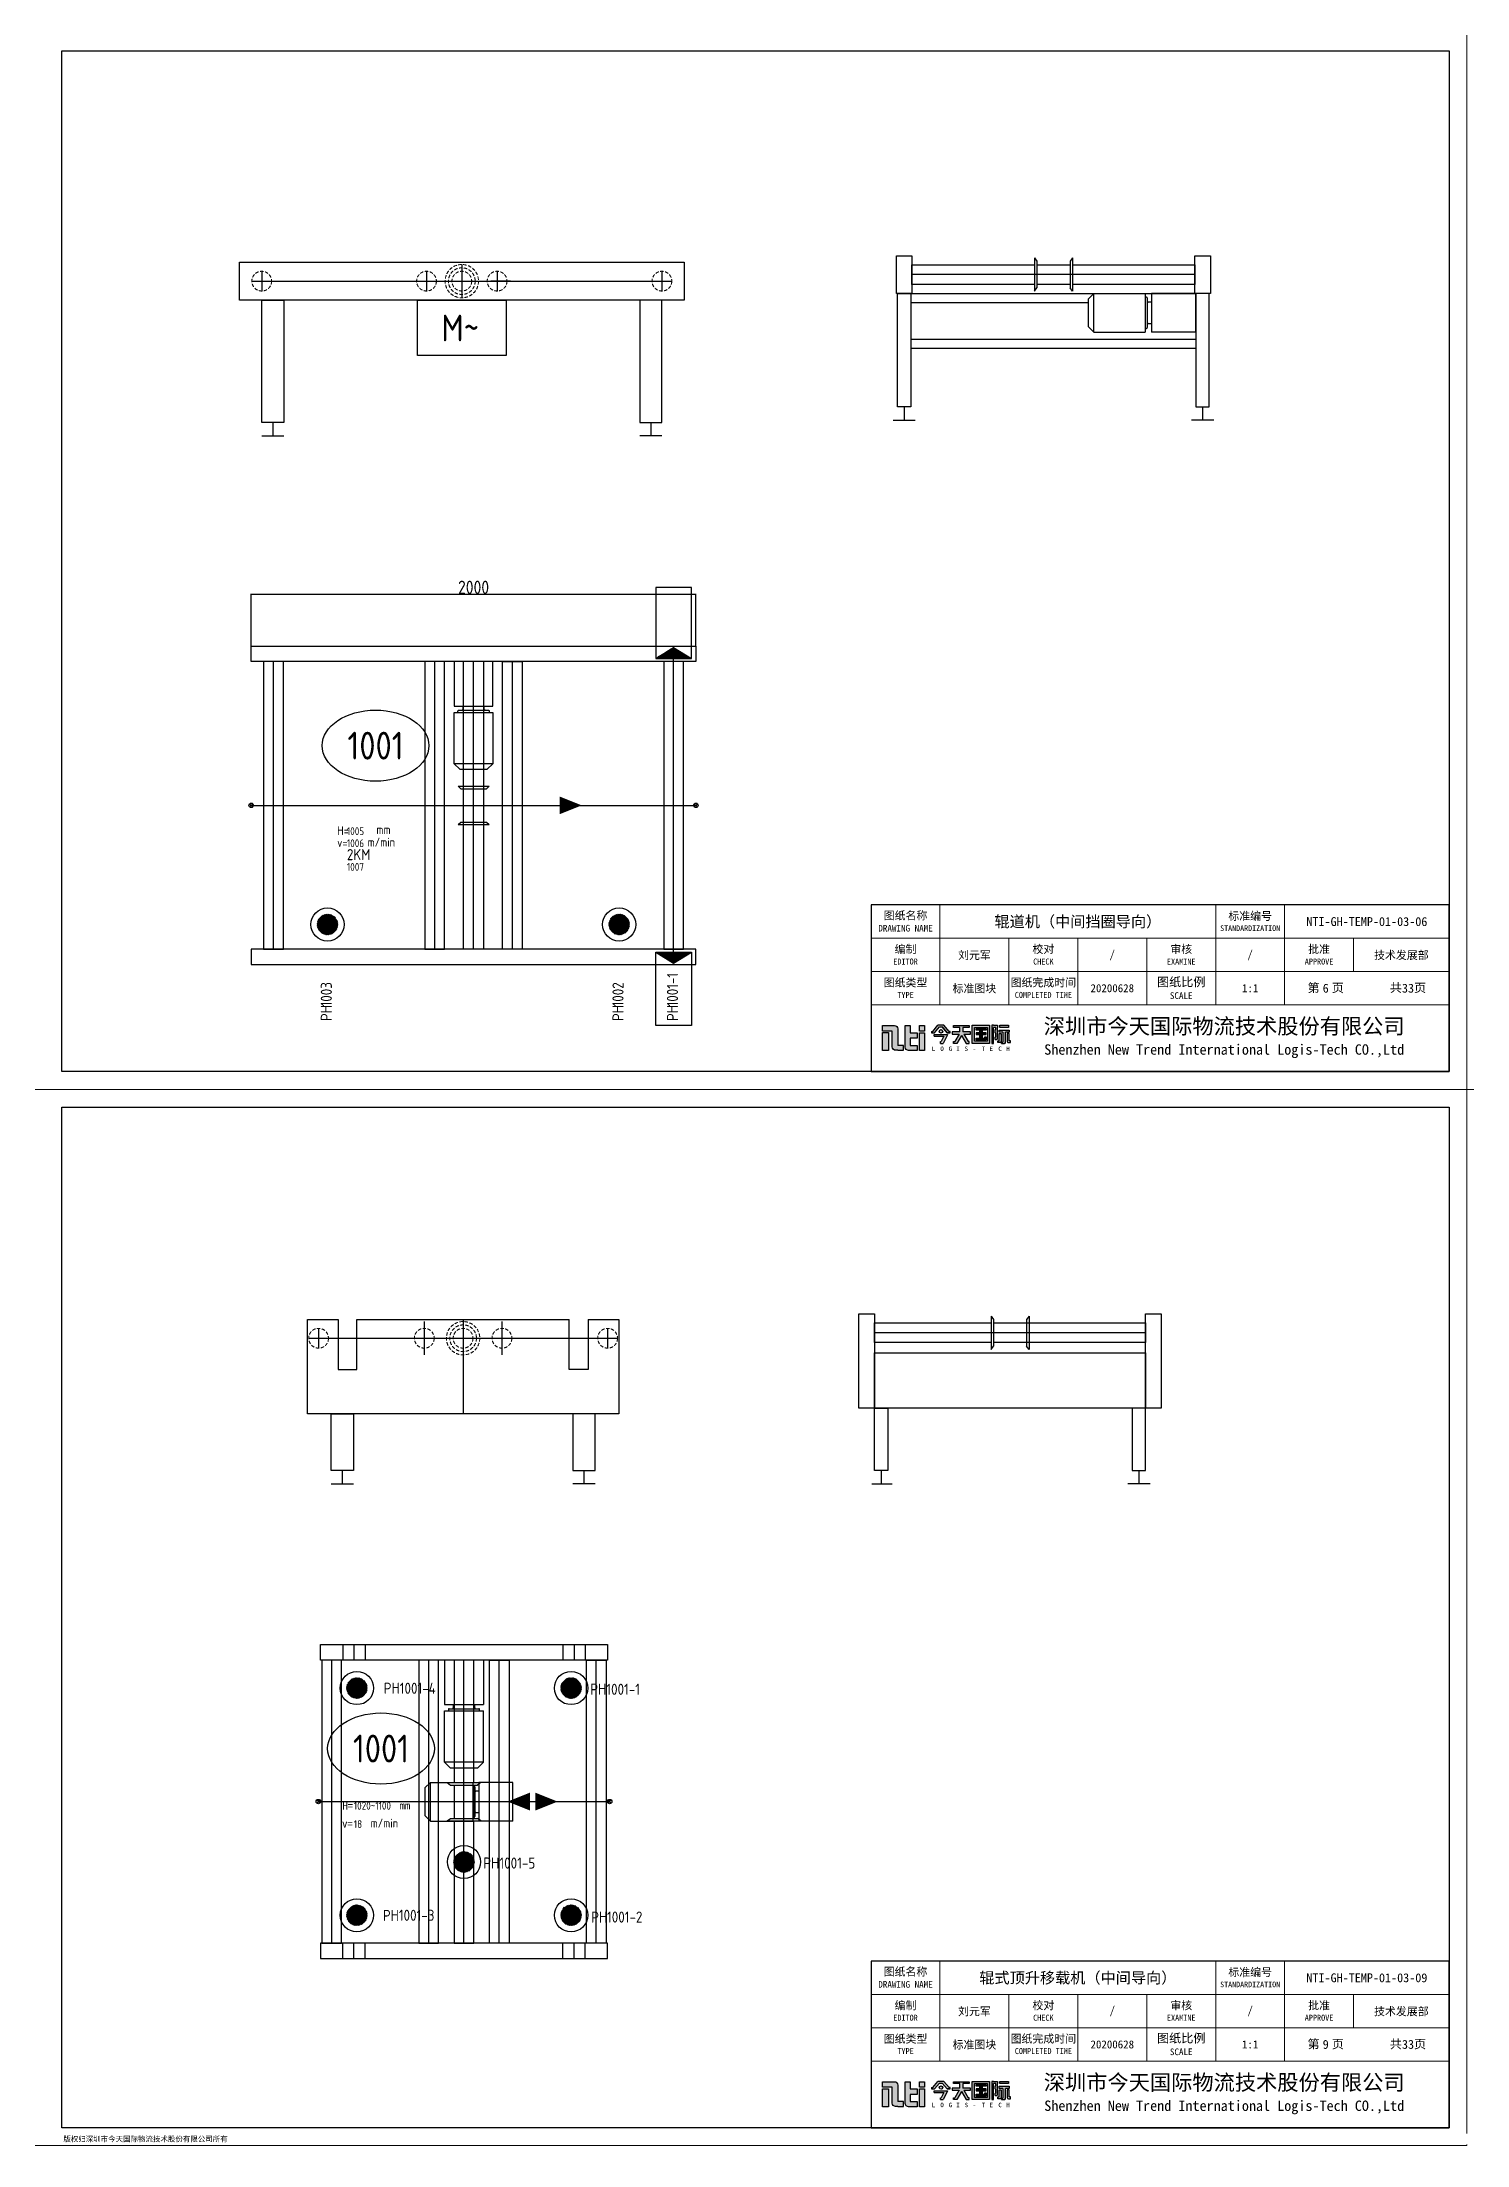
# Model space of a CAD drawing. Header units: millimetres. Extents: x 13310 to 204601, y -25828 to 2684.
# Drawn here: x 26833 to 33241, y -11569 to -2108 of the extents above; entities that cross this region are included whole.
import ezdxf
from ezdxf.enums import TextEntityAlignment as Align

# ---------------------------------------------------------------- set-up
doc = ezdxf.new("R2010")
doc.units = ezdxf.units.MM
doc.linetypes.add('DASHED', pattern=[0.75, 0.5, -0.25])
for name, color, linetype in [('NTI-功率', 6, 'Continuous'), ('NTI-电气控制', 1, 'Continuous'), ('NTI-粗实线', 7, 'Continuous'), ('NTI-编号层', 6, 'Continuous')]:
    doc.layers.add(name, color=color, linetype=linetype)
doc.layers.add('NTI-标注层', color=3, linetype='Continuous', lineweight=9)
doc.layers.add('NTI-细实线', color=7, linetype='Continuous', lineweight=9)
doc.layers.add('NTI-输送设备', color=7, linetype='Continuous', plot=False)
doc.styles.add('NTI标准图块应用文字样式', font='gbenor.shx', dxfattribs={"height": 3.5})
doc.styles.get("Standard").update_dxf_attribs({"font": 'gbenor.shx'})
doc.styles.add('标题栏', font='')
doc.styles.get('标题栏').set_extended_font_data('SimSun')
doc.dimstyles.new('ISO-25', dxfattribs={"dimtxt": 2.5, "dimasz": 2.5, "dimexe": 1.25, "dimexo": 0.625, "dimtad": 1, "dimtxsty": 'Standard', "dimcen": 2.5, "dimadec": 0, "dimazin": 0, "dimtfac": 1, "dimtmove": 0, "dimatfit": 3, "dimfxl": 1, "dimarcsym": 0})

# ---------------------------------------------------------------- blocks, each defined once
blk = doc.blocks.new('*U22')
at = {"layer": 'NTI-输送设备', "color": 1, "ltscale": 20}
for p, q in [((900, 771), (900, 621)), ((-44.5, 696), (1844.5, 696)), ((0, 740.5), (0, 651.5)), ((696.7, 696), (785.7, 696)), ((741.2, 740.5), (741.2, 651.5)), ((825, 696), (975, 696)), ((1119.2, 696), (1030.2, 696)), ((1058.8, 740.5), (1058.8, 651.5)), ((1800, 740.5), (1800, 651.5))]:
    blk.add_line(p, q, dxfattribs=at)
at = {"layer": 'NTI-输送设备', "linetype": 'DASHED', "lineweight": 9, "ltscale": 30}
for p, q in [((-44.5, 696), (-44.5, 697.2)), ((1119.2, 696), (1119.2, 697.1))]:
    blk.add_line(p, q, dxfattribs=at)
at = {"layer": 'NTI-输送设备'}
for p, q in [((0, 0), (100, 0)), ((50, 60), (50, 0)), ((1800, 0), (1700, 0)), ((1750, 60), (1750, 0))]:
    blk.add_line(p, q, dxfattribs=at)
for points in [[(-100, 781), (1900, 781), (1900, 611), (-100, 611)], [(0, 611), (100, 611), (100, 60), (0, 60)], [(700, 611), (1100, 611), (1100, 361), (700, 361)], [(1800, 611), (1700, 611), (1700, 60), (1800, 60)]]:
    blk.add_lwpolyline(points, close=True, dxfattribs=at)
at = {"layer": 'NTI-输送设备', "linetype": 'DASHED', "lineweight": 9, "ltscale": 30}
for centre, radius in [((900, 696), 75), ((0, 696), 44.5), ((741.2, 696), 44.5), ((900, 696), 60), ((900, 696), 44.5), ((1058.8, 696), 44.5), ((1800, 696), 44.5)]:
    blk.add_circle(centre, radius, dxfattribs=at)
at = {"layer": 'NTI-输送设备', "color": 7, "ltscale": 4, "insert": (893.1, 485.1), "char_height": 120, "width": 1664.999, "attachment_point": 5}
blk.add_mtext('M~', dxfattribs=at)
blk = doc.blocks.new('*U25')
at = {"layer": 'NTI-输送设备'}
for p, q in [((635.5, 730.5), (635.5, 580.5)), ((635.5, 730.5), (646.5, 715.5)), ((646.5, 715.5), (646.5, 595.5)), ((807.5, 730.5), (796.5, 715.5)), ((796.5, 715.5), (796.5, 595.5)), ((807.5, 730.5), (807.5, 580.5)), ((80, 570.5), (1362, 570.5)), ((635.5, 580.5), (646.5, 595.5)), ((807.5, 580.5), (796.5, 595.5)), ((80, 530.5), (877.7, 530.5)), ((80, 365), (1362, 365)), ((80, 325), (1362, 325)), ((0, 0), (100, 0)), ((50, 60), (50, 0)), ((1442, 0), (1342, 0)), ((1392, 60), (1392, 0))]:
    blk.add_line(p, q, dxfattribs=at)
at = {"layer": 'NTI-输送设备', "color": 1}
blk.add_line((1358, 655.5), (85, 655.5), dxfattribs=at)
at = {"layer": 'NTI-输送设备', "color": 2}
for p, q in [((902.9, 570.5), (877.7, 545.3)), ((902.9, 396.5), (902.9, 570.5)), ((902.9, 570.5), (1133.7, 570.5)), ((1133.7, 570.5), (1133.7, 396.5)), ((1161.5, 570.5), (1161.5, 396.5)), ((1362, 570.5), (1161.5, 570.5)), ((1362, 396.5), (1362, 570.5)), ((877.7, 545.3), (877.7, 421.7)), ((1139.7, 553.7), (1133.7, 553.7)), ((1143.3, 550.1), (1143.3, 416.9)), ((1161.3, 531.5), (1146.9, 531.5)), ((877.7, 421.7), (902.9, 396.5)), ((902.9, 396.5), (1133.7, 396.5)), ((1133.7, 413.3), (1139.7, 413.3)), ((1146.9, 435.5), (1161.3, 435.5)), ((1362, 396.5), (1161.5, 396.5))]:
    blk.add_line(p, q, dxfattribs=at)
at = {"layer": 'NTI-输送设备'}
for points in [[(85, 740.5), (85, 570.5), (15, 570.5), (15, 740.5)], [(1427, 740.5), (1427, 570.5), (1357, 570.5), (1357, 740.5)], [(20, 570.5), (80, 570.5), (80, 60), (20, 60)], [(1422, 570.5), (1362, 570.5), (1362, 60), (1422, 60)]]:
    blk.add_lwpolyline(points, close=True, dxfattribs=at)
for points in [[(635.5, 611), (85, 611), (85, 700), (635.5, 700)], [(646.5, 700), (796.5, 700)], [(807.5, 700), (1357, 700), (1357, 611), (807.5, 611)], [(796.5, 611), (646.5, 611)]]:
    blk.add_lwpolyline(points, dxfattribs=at)
at = {"layer": 'NTI-输送设备', "color": 2}
for centre, start, end in [((1139.7, 550.1), 0, 90), ((1146.9, 535.1), 180, 270), ((1139.7, 416.9), 270, 0), ((1146.9, 431.9), 90, 180)]:
    blk.add_arc(centre, 3.6, start, end, dxfattribs=at)
blk = doc.blocks.new('图块标准图框标题栏')
h = blk.add_hatch(color=1)
h.dxf.hatch_style = 1
h.paths.add_polyline_path([(-126.08, 8.76), (-127.42, 8.76), (-127.42, 4.73), (-126.08, 4.73)])
h.paths.add_polyline_path([(-124, 9.62, 0.414214), (-124.75, 10.37), (-125.22, 10.37), (-127.41, 10.37), (-127.41, 9.11), (-125.22, 9.11), (-125.22, 5.54, 0.414214), (-124.47, 4.79), (-124, 4.79), (-122.69, 4.79), (-122.69, 5.9), (-124, 5.9)])
h.paths.add_polyline_path([(-121.17, 8.75), (-121.17, 10.37), (-122.3, 10.37), (-122.3, 5.5, 0.414214), (-121.55, 4.75), (-121.17, 4.75), (-119.6, 4.75), (-119.6, 5.89), (-121.17, 5.89), (-121.17, 7.51), (-119.6, 7.51), (-119.6, 8.75)])
h.paths.add_polyline_path([(-117.97, 8.75), (-119.09, 8.75), (-119.09, 4.75), (-117.97, 4.75)])
h.paths.add_polyline_path([(-117.97, 10.37), (-119.09, 10.37), (-119.09, 9.13), (-117.97, 9.13)])
h = blk.add_hatch(color=256)
h.dxf.hatch_style = 1
h.paths.add_polyline_path([(-113.64, 10.45), (-114.96, 10.45), (-116.14, 9.05), (-116.4, 9.05), (-116.4, 8.75), (-115.7, 8.75), (-114.6, 10.05), (-114, 10.05), (-112.9, 8.75), (-112.2, 8.75), (-112.2, 9.05), (-112.45, 9.05)])
h.paths.add_polyline_path([(-113.88, 9.05, 1), (-114.66, 9.05, 1)])
h.paths.add_polyline_path([(-112.8, 8.25), (-112.8, 8.35), (-115.8, 8.35), (-115.8, 7.95), (-113.6, 7.95), (-114.2, 6.75), (-114.4, 6.75), (-114.4, 6.35), (-113.75, 6.35)])
h.paths.add_polyline_path([(-107.63, 8.95), (-109.33, 8.95), (-109.33, 9.95), (-107.93, 9.95), (-107.93, 10.35), (-111.43, 10.35), (-111.43, 9.95), (-110.03, 9.95), (-110.03, 8.95), (-111.73, 8.95), (-111.73, 8.45), (-110.19, 8.45), (-111.19, 6.75), (-111.43, 6.75), (-111.43, 6.35), (-110.73, 6.35), (-109.68, 8.14), (-108.63, 6.35), (-107.93, 6.35), (-107.93, 6.75), (-108.16, 6.75), (-109.16, 8.45), (-107.63, 8.45)])
h.paths.add_polyline_path([(-103.33, 10.45), (-107.23, 10.45), (-107.23, 6.35), (-103.33, 6.35)])
h.paths.add_polyline_path([(-106.73, 9.95), (-103.83, 9.95), (-103.83, 6.85), (-106.73, 6.85)], flags=16)
h.paths.add_polyline_path([(-106.33, 8.75), (-105.53, 8.75), (-105.53, 9.35), (-106.33, 9.35), (-106.33, 9.65), (-104.13, 9.65), (-104.13, 9.35), (-105.03, 9.35), (-105.03, 8.75), (-104.13, 8.75), (-104.13, 8.35), (-105.03, 8.35), (-105.03, 7.55), (-104.43, 7.55), (-104.43, 7.85), (-104.13, 7.85), (-104.13, 7.55), (-104.13, 7.15), (-106.33, 7.15), (-106.33, 7.55), (-105.53, 7.55), (-105.53, 8.35), (-106.33, 8.35)], flags=0)
h.paths.add_polyline_path([(-101.57, 8.95), (-101.67, 9.05), (-101.67, 9.15), (-101.57, 9.25), (-101.57, 9.95), (-101.57, 10.45), (-102.47, 10.45), (-102.87, 10.45), (-102.87, 6.35), (-102.47, 6.35), (-102.47, 9.95), (-101.97, 9.95), (-101.97, 9.45), (-102.07, 9.45), (-102.07, 8.75), (-101.97, 8.65), (-101.97, 7.85), (-102.07, 7.75), (-102.07, 7.25), (-101.97, 7.25), (-101.82, 7.25, 0.414214), (-101.57, 7.5)])
h.paths.add_polyline_path([(-98.97, 9.35), (-101.17, 9.35), (-101.17, 8.85), (-100.37, 8.85), (-100.37, 6.65), (-100.67, 6.65), (-100.67, 6.35), (-100.37, 6.35), (-100.07, 6.35), (-100.02, 6.35, 0.414214), (-99.77, 6.6), (-99.77, 8.85), (-98.97, 8.85)])
h.paths.add_polyline_path([(-99.07, 10.45), (-101.07, 10.45), (-101.07, 9.95), (-99.07, 9.95)])
h.paths.add_polyline_path([(-100.77, 8.55), (-101.17, 8.55), (-101.17, 6.95), (-101.47, 6.95), (-101.47, 6.55), (-101.17, 6.55), (-101.02, 6.55, 0.414214), (-100.77, 6.8)])
h.paths.add_polyline_path([(-98.97, 8.55), (-99.37, 8.55), (-99.37, 6.8, 0.414214), (-99.12, 6.55), (-98.97, 6.55), (-98.67, 6.55), (-98.67, 6.95), (-98.97, 6.95)])
h = blk.add_hatch(color=256)
h.dxf.hatch_style = 1
h.paths.add_polyline_path([(-105.03, 8.75), (-105.03, 9.35), (-104.13, 9.35), (-104.13, 9.65), (-106.33, 9.65), (-106.33, 9.35), (-105.53, 9.35), (-105.53, 8.75), (-106.33, 8.75), (-106.33, 8.35), (-105.53, 8.35), (-105.53, 7.55), (-106.33, 7.55), (-106.33, 7.15), (-104.13, 7.15), (-104.13, 7.55), (-104.13, 7.85), (-104.43, 7.85), (-104.43, 7.55), (-105.03, 7.55), (-105.03, 8.35), (-104.13, 8.35), (-104.13, 8.75)])
for p, q in [((-116.14, 9.05), (-114.96, 10.45)), ((-115.7, 8.75), (-114.6, 10.05)), ((-113.64, 10.45), (-114.96, 10.45)), ((-114.6, 10.05), (-114, 10.05)), ((-114.6, 10.05), (-114, 10.05)), ((-114, 10.05), (-112.9, 8.75)), ((-112.9, 8.75), (-114, 10.05)), ((-112.45, 9.05), (-113.64, 10.45)), ((-116.4, 9.05), (-116.4, 8.75)), ((-116.4, 9.05), (-116.14, 9.05)), ((-116.4, 8.75), (-115.7, 8.75)), ((-115.8, 7.95), (-113.6, 7.95)), ((-114.4, 6.35), (-114.4, 6.75)), ((-114.4, 6.75), (-114.2, 6.75)), ((-113.6, 7.95), (-114.2, 6.75)), ((-112.8, 8.25), (-113.75, 6.35)), ((-112.9, 8.75), (-112.2, 8.75)), ((-112.2, 8.75), (-112.9, 8.75)), ((-112.2, 9.05), (-112.45, 9.05)), ((-112.2, 8.75), (-112.2, 9.05)), ((-111.43, 6.75), (-111.19, 6.75)), ((-111.43, 6.35), (-111.43, 6.75)), ((-110.73, 6.35), (-111.43, 6.35)), ((-110.19, 8.45), (-111.19, 6.75)), ((-109.68, 8.14), (-110.73, 6.35)), ((-109.68, 8.14), (-108.63, 6.35)), ((-109.16, 8.45), (-108.16, 6.75)), ((-108.63, 6.35), (-107.93, 6.35)), ((-107.93, 6.75), (-108.16, 6.75)), ((-107.93, 6.35), (-107.93, 6.75)), ((-102.07, 7.25), (-101.97, 7.25)), ((-101.57, 9.25), (-101.67, 9.15)), ((-101.67, 9.15), (-101.67, 9.05)), ((-101.57, 8.95), (-101.67, 9.05))]:
    blk.add_line(p, q)
at = {"color": 7, "linetype": 'Continuous'}
for p, q in [((-115.8, 7.95), (-115.8, 8.35)), ((-115.8, 8.35), (-112.8, 8.35)), ((-112.8, 8.35), (-112.8, 8.25)), ((-99.77, 6.6), (-99.77, 8.65))]:
    blk.add_line(p, q, dxfattribs=at)
at = {"color": 1}
for points in [[(-125.22, 9.11), (-127.41, 9.11), (-127.41, 10.37), (-125.22, 10.37)], [(-124, 4.79), (-122.69, 4.79), (-122.69, 5.9), (-124, 5.9)], [(-121.17, 8.75), (-119.6, 8.75), (-119.6, 7.51), (-121.17, 7.51)], [(-121.17, 7.51), (-121.17, 5.89)], [(-121.17, 5.89), (-119.6, 5.89), (-119.6, 4.75), (-121.17, 4.75)]]:
    blk.add_lwpolyline(points, dxfattribs=at)
for points in [[(-125.22, 10.37), (-124.75, 10.37, -0.414214), (-124, 9.62), (-124, 5.9)], [(-121.17, 4.75), (-121.55, 4.75, -0.414214), (-122.3, 5.5), (-122.3, 10.37), (-121.17, 10.37), (-121.17, 8.75)], [(-124, 4.79), (-124.47, 4.79, -0.414214), (-125.22, 5.54), (-125.22, 9.11)]]:
    blk.add_lwpolyline(points, format="xyb", dxfattribs=at)
for points in [[(-119.09, 10.37), (-117.97, 10.37), (-117.97, 9.13), (-119.09, 9.13)], [(-127.42, 8.76), (-126.08, 8.76), (-126.08, 4.73), (-127.42, 4.73)], [(-119.09, 8.75), (-117.97, 8.75), (-117.97, 4.75), (-119.09, 4.75)]]:
    blk.add_lwpolyline(points, close=True, dxfattribs=at)
for points in [[(-110.03, 9.95), (-111.43, 9.95), (-111.43, 10.35), (-107.93, 10.35), (-107.93, 9.95), (-109.33, 9.95)], [(-110.03, 8.95), (-110.03, 9.95)], [(-109.33, 9.95), (-109.33, 8.95)], [(-105.53, 9.35), (-106.33, 9.35), (-106.33, 9.65), (-104.13, 9.65), (-104.13, 9.35), (-105.03, 9.35)], [(-102.47, 10.45), (-102.87, 10.45), (-102.87, 6.35), (-102.47, 6.35), (-102.47, 9.95)], [(-102.47, 10.45), (-101.57, 10.45), (-101.57, 9.95)], [(-101.97, 9.95), (-102.47, 9.95)], [(-101.57, 9.25), (-101.57, 9.95)], [(-110.03, 8.95), (-111.73, 8.95), (-111.73, 8.45), (-110.19, 8.45)], [(-109.16, 8.45), (-107.63, 8.45), (-107.63, 8.95), (-109.33, 8.95)], [(-105.53, 8.75), (-106.33, 8.75), (-106.33, 8.35), (-105.53, 8.35)], [(-104.13, 7.55), (-104.13, 7.15), (-106.33, 7.15), (-106.33, 7.55), (-105.53, 7.55)], [(-105.53, 8.75), (-105.53, 9.35)], [(-105.53, 7.55), (-105.53, 8.35)], [(-105.03, 9.35), (-105.03, 8.75)], [(-105.03, 8.35), (-104.13, 8.35), (-104.13, 8.75), (-105.03, 8.75)], [(-105.03, 8.35), (-105.03, 7.55)], [(-105.03, 7.55), (-104.43, 7.55)], [(-104.43, 7.55), (-104.43, 7.85), (-104.13, 7.85), (-104.13, 7.55)], [(-101.17, 6.55), (-101.47, 6.55), (-101.47, 6.95), (-101.17, 6.95)], [(-100.37, 8.85), (-101.17, 8.85), (-101.17, 9.35), (-98.97, 9.35), (-98.97, 8.85), (-99.77, 8.85)], [(-100.37, 6.35), (-100.67, 6.35), (-100.67, 6.65), (-100.37, 6.65)], [(-100.37, 8.85), (-100.37, 6.65)], [(-98.97, 6.55), (-98.67, 6.55), (-98.67, 6.95), (-98.97, 6.95)]]:
    blk.add_lwpolyline(points)
for points in [[(-107.23, 10.45), (-103.33, 10.45), (-103.33, 6.35), (-107.23, 6.35)], [(-106.73, 9.95), (-103.83, 9.95), (-103.83, 6.85), (-106.73, 6.85)], [(-101.07, 10.45), (-99.07, 10.45), (-99.07, 9.95), (-101.07, 9.95)]]:
    blk.add_lwpolyline(points, close=True)
at = {"color": 7, "linetype": 'Continuous'}
for points in [[(-104.13, 9.55), (-104.13, 9.65), (-106.33, 9.65)], [(-102.07, 7.25), (-102.07, 7.75), (-101.97, 7.85), (-101.97, 8.65), (-102.07, 8.75), (-102.07, 9.45), (-101.97, 9.45), (-101.97, 9.95)], [(-114.4, 6.35), (-113.75, 6.35)], [(-100.67, 6.35), (-100.67, 6.55)], [(-100.67, 6.35), (-100.07, 6.35)], [(-100.02, 6.35), (-100.07, 6.35)]]:
    blk.add_lwpolyline(points, dxfattribs=at)
for points in [[(-101.97, 7.25), (-101.82, 7.25, 0.414214), (-101.57, 7.5), (-101.57, 8.95)], [(-101.17, 6.95), (-101.17, 8.55), (-100.77, 8.55), (-100.77, 6.8, -0.414214), (-101.02, 6.55), (-101.17, 6.55)], [(-100.37, 6.35), (-100.02, 6.35, 0.414214), (-99.77, 6.6), (-99.77, 8.85)], [(-98.97, 6.95), (-98.97, 8.55), (-99.37, 8.55), (-99.37, 6.8, 0.414214), (-99.12, 6.55), (-98.97, 6.55)]]:
    blk.add_lwpolyline(points, format="xyb")
blk.add_circle((-114.27, 9.05), 0.388, dxfattribs=at)
at = {"layer": 'NTI-粗实线'}
blk.add_lwpolyline([(-130, 0), (0, 0), (0, 37.5), (-130, 37.5)], close=True, dxfattribs=at)
at = {"layer": 'NTI-细实线'}
for p, q in [((-114.5, 37.5), (-114.5, 15)), ((-52.5, 22.5), (-52.5, 37.5)), ((-37, 22.5), (-37, 37.5)), ((0, 30), (-130, 30)), ((-99, 30), (-99, 15)), ((-83.5, 30), (-83.5, 15)), ((-68, 30), (-68, 15)), ((-21.5, 30), (-21.5, 22.5)), ((0, 22.5), (-130, 22.5)), ((-52.5, 22.5), (-52.5, 15)), ((-37, 22.5), (-37, 15)), ((0, 15), (-130, 15))]:
    blk.add_line(p, q, dxfattribs=at)
at = {"style": '标题栏'}
blk.add_attdef('图纸名称', text='', height=2.5, dxfattribs=at).set_placement((-83.5, 33.75), align=Align.MIDDLE_CENTER)
for tag, height, p in [('标准编号', 2, (-18.5, 33.75)), ('编制人员', 1.8, (-106.75, 26.25)), ('校对人员', 1.8, (-75.75, 26.25)), ('审核人员', 1.8, (-44.75, 26.25)), ('批准', 1.8, (-10.75, 26.25)), ('图纸类型', 1.8, (-106.75, 18.75)), ('图纸完成时间', 1.8, (-75.75, 18.75)), ('图纸比例', 1.8, (-44.75, 18.75)), ('N', 2, (-27.75, 18.75)), ('N', 2, (-9.25, 18.75))]:
    blk.add_attdef(tag, text='', height=height, dxfattribs=at).set_placement(p, align=Align.MIDDLE)
at = {"layer": 'NTI-细实线', "color": 7, "style": '标题栏'}
for s, p in [('L', (-116.36, 4.64)), ('O', (-114.42, 4.64)), ('G', (-112.54, 4.64)), ('I', (-110.82, 4.64)), ('S', (-108.97, 4.64)), ('-', (-107.13, 4.64)), ('T', (-105.13, 4.64)), ('E', (-103.36, 4.64)), ('C', (-101.38, 4.64)), ('H', (-99.62, 4.64))]:
    blk.add_text(s, height=1, dxfattribs=at).set_placement(p)
at = {"layer": 'NTI-细实线', "attachment_point": 5, "style": '标题栏'}
for s, insert, char_height, width in [('图纸名称\\P{\\H0.83333x;DRAWING NAME}', (-122.25, 33.75), 1.8, 15.1979), ('标准编号\\P{\\H0.7x;STANDARDIZATION}', (-44.75, 33.75), 1.8, 15.1979), ('编制\\P{\\H0.75x;EDITOR}', (-122.25, 26.25), 1.8, 14.4665), ('校对\\P{\\H0.75x;CHECK}', (-91.25, 26.25), 1.8, 14.4665), ('审核\\P{\\H0.75x;EXAMINE}', (-60.25, 26.25), 1.8, 14.4665), ('批准\\P{\\H0.75x;APPROVE}', (-29.25, 26.25), 1.8, 14.4665), ('图纸类型\\P{\\H0.75x;TYPE}', (-122.25, 18.75), 1.8, 14.4665), ('图纸完成时间\\P{\\H0.75x;COMPLETED TIME}', (-91.25, 18.75), 1.8, 17.2878), ('图纸比例\\P{\\H0.75x;SCALE}', (-60.25, 18.75), 2, 14.4665), ('第  页', (-27.75, 18.75), 2, 24.25), ('共  页', (-9.25, 18.75), 2, 24.25), ('深圳市今天国际物流技术股份有限公司\\P{\\H0.66667x;Shenzhen New Trend International Logis-Tech CO.,Ltd}', (-50.58, 7.5), 3.5, 116.0664)]:
    blk.add_mtext(s, dxfattribs=dict(at, insert=insert, char_height=char_height, width=width))
blk = doc.blocks.new('*U31')
at = {"layer": 'NTI-输送设备', "color": 1}
blk.add_line((1258.5, 680.5), (37.5, 680.5), dxfattribs=at)
at = {"layer": 'NTI-输送设备'}
for p, q in [((562, 755.5), (562, 605.5)), ((562, 755.5), (573, 740.5)), ((573, 740.5), (573, 620.5)), ((733, 755.5), (722, 740.5)), ((722, 740.5), (722, 620.5)), ((733, 755.5), (733, 605.5)), ((562, 605.5), (573, 620.5)), ((733, 605.5), (722, 620.5)), ((26, 0), (117.5, 0)), ((67.5, 60), (67.5, 0)), ((1277.5, 0), (1177.5, 0)), ((1227.5, 60), (1227.5, 0))]:
    blk.add_line(p, q, dxfattribs=at)
for points in [[(37.5, 765.5), (37.5, 340.5), (-32.5, 340.5), (-32.5, 765.5)], [(1327.5, 765.5), (1327.5, 340.5), (1257.5, 340.5), (1257.5, 765.5)], [(37.5, 590.5), (1257.5, 590.5), (1257.5, 340.5), (37.5, 340.5)], [(37.5, 340.5), (97.5, 340.5), (97.5, 60), (37.5, 60)], [(1257.5, 340.5), (1197.5, 340.5), (1197.5, 60), (1257.5, 60)]]:
    blk.add_lwpolyline(points, close=True, dxfattribs=at)
for points in [[(562, 636), (37.5, 636), (37.5, 725), (562, 725)], [(573, 725), (722, 725)], [(721.5, 725), (1257.5, 725), (1257.5, 636), (721.5, 636)], [(722, 636), (573, 636)]]:
    blk.add_lwpolyline(points, dxfattribs=at)
blk = doc.blocks.new('*U275')
at = {"layer": 'NTI-输送设备', "color": 1, "ltscale": 20}
for p, q in [((-56.6, 700), (-56.6, 611)), ((418.7, 730.5), (418.7, 580.5)), ((593.4, 740.5), (593.4, 315.5)), ((768.1, 730.5), (768.1, 580.5)), ((1243.4, 700), (1243.4, 611)), ((-101.1, 655.5), (1287.9, 655.5)), ((548.9, 655.5), (637.9, 655.5)), ((1198.9, 655.5), (1287.9, 655.5))]:
    blk.add_line(p, q, dxfattribs=at)
at = {"layer": 'NTI-输送设备'}
for p, q in [((0, 0), (100, 0)), ((50, 60), (50, 0)), ((1186.8, 0), (1086.8, 0)), ((1136.8, 60), (1136.8, 0))]:
    blk.add_line(p, q, dxfattribs=at)
for points in [[(1155.9, 740.5), (1293.4, 740.5), (1293.4, 315.5), (-106.6, 315.5), (-106.6, 740.5), (30.9, 740.5)], [(30.9, 740.5), (30.9, 515.5), (115.9, 515.5), (115.9, 740.5)], [(115.9, 740.5), (1070.9, 740.5)], [(1155.9, 740.5), (1155.9, 515.5), (1070.9, 515.5), (1070.9, 740.5)]]:
    blk.add_lwpolyline(points, dxfattribs=at)
for points in [[(0, 315.5), (100, 315.5), (100, 60), (0, 60)], [(1186.8, 315.5), (1086.8, 315.5), (1086.8, 60), (1186.8, 60)]]:
    blk.add_lwpolyline(points, close=True, dxfattribs=at)
at = {"layer": 'NTI-输送设备', "linetype": 'DASHED', "lineweight": 9, "ltscale": 30}
for centre, radius in [((-56.6, 655.5), 44.5), ((418.7, 655.5), 44.5), ((593.4, 655.5), 75), ((593.4, 655.5), 60), ((593.4, 655.5), 44.5), ((768.1, 655.5), 44.5), ((1243.4, 655.5), 44.5)]:
    blk.add_circle(centre, radius, dxfattribs=at)
blk = doc.blocks.new('开关1')
at = {"layer": 'NTI-电气控制'}
h = blk.add_hatch(dxfattribs=at)
h.set_pattern_fill('ANSI31', color=256, scale=2, angle=360, style=0)
h.set_pattern_definition([(45, (-31364.18172, -13848.8874), (-0.1767766953, 0.1767766953), [])])
h.paths.add_polyline_path([(0, -270), (80, -320), (-80, -320)])
h = blk.add_hatch(dxfattribs=at)
h.set_pattern_fill('ANSI31', color=256, scale=4, angle=360, style=0)
h.set_pattern_definition([(45, (-31364.1817, -13848.8874), (-0.3535533906, 0.3535533906), [])])
h.paths.add_polyline_path([(0, -270), (80, -320), (-80, -320)])
h = blk.add_hatch(dxfattribs=at)
h.set_pattern_fill('ANSI31', color=256, scale=12, angle=360, style=0)
h.set_pattern_definition([(45, (-31364.1817, -13848.8874), (-1.06066017, 1.06066017), [])])
h.paths.add_polyline_path([(0, -270), (80, -320), (-80, -320)])
for color in [256, 1]:
    blk.add_hatch(color=color, dxfattribs=at).paths.add_polyline_path([(0, -270), (80, -320), (-80, -320)])
at = {"layer": 'NTI-电气控制', "color": 7}
for p, q in [((-80, 0), (-80, -320)), ((80, 0), (-80, 0)), ((80, -320), (80, 0)), ((-80, -320), (0, -270)), ((0, -270), (80, -320)), ((-80, -320), (80, -320))]:
    blk.add_line(p, q, dxfattribs=at)
blk = doc.blocks.new('开关3')
at = {"layer": 'NTI-电气控制'}
h = blk.add_hatch(dxfattribs=at)
h.set_pattern_fill('ANSI37', color=1, scale=2.4, angle=-90, style=0)
h.set_pattern_definition([(315, (-108851.0843, 64486.6747), (2.69407684, 2.69407684), []), (45, (-108851.0843, 64486.6747), (-2.69407684, 2.69407684), [])])
h.paths.add_polyline_path([(0, 46.6, 1), (0, -46.6, 1)])
at = {"layer": 'NTI-电气控制', "color": 5}
blk.add_circle((0, 0), 74.7, dxfattribs=at)
blk = doc.blocks.new('电机')
at = {"layer": 'NTI-输送设备', "color": 2}
blk.add_lwpolyline([(87, -200.5), (87, 0), (-87, 0), (-87, -200.5)], close=True, dxfattribs=at)
blk.add_lwpolyline([(-87, -459.1), (-61.8, -484.3), (61.8, -484.3), (87, -459.1), (-87, -459.1), (-87, -228.34), (87, -228.34), (87, -459.1)], dxfattribs=at)
for points in [[(-70.2, -228.34), (-70.2, -222.34, -0.4142136), (-66.6, -218.74), (66.6, -218.74, -0.4142136), (70.2, -222.34), (70.2, -228.34)], [(-48, -200.74), (-48, -215.14, -0.4142136), (-51.6, -218.74)], [(51.6, -218.74, -0.4142136), (48, -215.14), (48, -200.74)]]:
    blk.add_lwpolyline(points, format="xyb", dxfattribs=at)
blk = doc.blocks.new('开关2')
at = {"layer": 'NTI-电气控制'}
h = blk.add_hatch(dxfattribs=at)
h.set_pattern_fill('ANSI31', color=256, scale=2, angle=270, style=0)
h.set_pattern_definition([(315, (1540.01195, 80), (0.176776695, 0.176776695), [])])
h.paths.add_polyline_path([(270, 0), (320, -80), (320, 80)])
h = blk.add_hatch(dxfattribs=at)
h.set_pattern_fill('ANSI31', color=256, scale=4, angle=270, style=0)
h.set_pattern_definition([(315, (1540.01195, 80), (0.3535534, 0.3535534), [])])
h.paths.add_polyline_path([(270, 0), (320, -80), (320, 80)])
h = blk.add_hatch(dxfattribs=at)
h.set_pattern_fill('ANSI31', color=256, scale=12, angle=270, style=0)
h.set_pattern_definition([(315, (1540.012, 80), (1.0606602, 1.0606602), [])])
h.paths.add_polyline_path([(270, 0), (320, -80), (320, 80)])
for color in [256, 1]:
    blk.add_hatch(color=color, dxfattribs=at).paths.add_polyline_path([(270, 0), (320, -80), (320, 80)])
at = {"layer": 'NTI-电气控制', "color": 7}
for p, q in [((-10, 80), (320, 80)), ((-10, -80), (-10, 80)), ((320, 80), (270, 0)), ((270, 0), (320, -80)), ((320, 80), (320, -80)), ((320, -80), (-10, -80))]:
    blk.add_line(p, q, dxfattribs=at)
blk = doc.blocks.new('*D392')
at = {"layer": 'Defpoints', "color": 0, "lineweight": -3, "transparency": 16777216}
for p in [(2000, 950.3), (0, 716.5), (2000, 716.5)]:
    blk.add_point(p, dxfattribs=at)
at = {"layer": 'NTI-标注层', "color": 0, "lineweight": -2, "transparency": 16777216}
for p, q in [((0, 717.1), (0, 951.6)), ((2.5, 950.3), (1997.5, 950.3)), ((2000, 717.1), (2000, 951.6))]:
    blk.add_line(p, q, dxfattribs=at)
at = {"layer": 'NTI-标注层', "color": 0, "lineweight": -3, "transparency": 16777216}
for points in [[(2.5, 950.7), (2.5, 949.9), (0, 950.3)], [(1997.5, 950.7), (1997.5, 949.9), (2000, 950.3)]]:
    blk.add_solid(points, dxfattribs=at)
at = {"layer": 'NTI-标注层', "color": 0, "transparency": 16777216, "insert": (1000, 980.9), "char_height": 60, "attachment_point": 5}
blk.add_mtext('2000', dxfattribs=at)
blk = doc.blocks.new('NTI-物流方向示意')
at = {"layer": 'NTI-标注层'}
blk.add_lwpolyline([(0, 0, 0, 80, 0), (-100, 0, 50, 50, 0)], format="xyseb", dxfattribs=at)
blk = doc.blocks.new('电机（顶升）')
at = {"layer": 'NTI-输送设备', "color": 2}
for p, q in [((87, 0), (-87, 0)), ((-87, 0), (-87, -200.5)), ((87, 0), (87, -200.5)), ((-87, -200.5), (87, -200.5)), ((-87, -228.34), (87, -228.34)), ((-87, -459.1), (-87, -228.34)), ((-70.2, -222.34), (-70.2, -228.34)), ((-66.6, -218.74), (66.6, -218.74)), ((-48, -200.74), (-48, -215.14)), ((48, -215.14), (48, -200.74)), ((70.2, -228.34), (70.2, -222.34)), ((87, -459.1), (87, -228.34)), ((-87, -459.1), (-61.8, -484.3)), ((87, -459.1), (-87, -459.1)), ((61.8, -484.3), (87, -459.1)), ((-61.8, -484.3), (61.8, -484.3))]:
    blk.add_line(p, q, dxfattribs=at)
for centre, start, end in [((-66.6, -222.34), 90, 180), ((-51.6, -215.14), 270, 0), ((51.6, -215.14), 180, 270), ((66.6, -222.34), 0, 90)]:
    blk.add_arc(centre, 3.6, start, end, dxfattribs=at)
blk = doc.blocks.new('电机（移栽）')
at = {"layer": 'NTI-输送设备', "color": 2}
for p, q in [((-370.6, 86.5), (-395.8, 61.3)), ((-395.8, 61.3), (-395.8, -62.3)), ((-370.6, -87.5), (-370.6, 86.5)), ((-370.6, 86.5), (-179.8, 86.5)), ((-179.8, 86.5), (-179.8, -87.5)), ((-173.8, 69.7), (-179.8, 69.7)), ((-170.2, 66.1), (-170.2, -67.1)), ((-152.2, 47.5), (-166.6, 47.5)), ((-152, 86.5), (-152, -87.5)), ((0, 86.5), (-152, 86.5)), ((0, -87.5), (0, 86.5)), ((-395.8, -62.3), (-370.6, -87.5)), ((-370.6, -87.5), (-179.8, -87.5)), ((-179.8, -70.7), (-173.8, -70.7)), ((-166.6, -48.5), (-152.2, -48.5)), ((0, -87.5), (-152, -87.5))]:
    blk.add_line(p, q, dxfattribs=at)
for centre, start, end in [((-173.8, 66.1), 0, 90), ((-166.6, 51.1), 180, 270), ((-173.8, -67.1), 270, 0), ((-166.6, -52.1), 90, 180)]:
    blk.add_arc(centre, 3.6, start, end, dxfattribs=at)
blk = doc.blocks.new('缺口')
at = {"layer": 'NTI-输送设备'}
for p, q in [((-50, 0), (-50, -70)), ((50, 0), (50, -70))]:
    blk.add_line(p, q, dxfattribs=at)
at = {"layer": 'NTI-输送设备', "color": 1}
blk.add_line((0, 0), (0, -70), dxfattribs=at)
blk = doc.blocks.new('*U426')
at = {"layer": 'NTI-编号层'}
blk.add_ellipse((-373.3, 238.5), major_axis=(240, 0), ratio=0.666667, dxfattribs=at)
at = {"layer": 'NTI-输送设备', "color": 1}
for p, q in [((-595, -637.5), (-595, 636.5)), ((-158.8, -637.5), (-158.8, 636.5)), ((0, -637.5), (0, 636.5)), ((158.8, -637.5), (158.8, 636.5)), ((595, -637.5), (595, 636.5)), ((-655, 0), (655, 0))]:
    blk.add_line(p, q, dxfattribs=at)
at = {"layer": 'NTI-输送设备', "color": 5}
for p, q in [((-662.1, 7.1), (-647.9, -7.1)), ((-662.1, -7.1), (-647.9, 7.1)), ((662.1, 7.1), (647.9, -7.1)), ((662.1, -7.1), (647.9, 7.1))]:
    blk.add_line(p, q, dxfattribs=at)
at = {"layer": 'NTI-输送设备'}
for p, q in [((-75, 85.5), (75, 85.5)), ((-75, 85.5), (-60, 74.5)), ((-60, 74.5), (60, 74.5)), ((75, 85.5), (60, 74.5)), ((-75, -86.5), (-60, -75.5)), ((-75, -86.5), (75, -86.5)), ((-60, -75.5), (60, -75.5)), ((75, -86.5), (60, -75.5))]:
    blk.add_line(p, q, dxfattribs=at)
for points in [[(645, 706.5), (645, 636.5), (-645, 636.5), (-645, 706.5)], [(-639.5, 636.5), (-639.5, -636.5), (-550.5, -636.5), (-550.5, 636.5)], [(-203.3, 636.5), (-203.3, -636.5), (-114.3, -636.5), (-114.3, 636.5)], [(203.3, 636.5), (203.3, -636.5), (114.3, -636.5), (114.3, 636.5)], [(639.5, 636.5), (639.5, -636.5), (550.5, -636.5), (550.5, 636.5)], [(645, -706.5), (645, -636.5), (-645, -636.5), (-645, -706.5)]]:
    blk.add_lwpolyline(points, close=True, dxfattribs=at)
for points in [[(44.5, 85.5), (44.5, 636.5), (-44.5, 636.5), (-44.5, 85.5)], [(-44.5, 74.5), (-44.5, -75.5)], [(44.5, -75.5), (44.5, 74.5)], [(-44.5, -86.5), (-44.5, -636.5), (44.5, -636.5), (44.5, -86.5)]]:
    blk.add_lwpolyline(points, dxfattribs=at)
at = {"layer": 'NTI-输送设备', "color": 5}
for centre in [(-655, 0), (655, 0)]:
    blk.add_circle(centre, 10, dxfattribs=at)
at = {"xscale": -1}
for name, p in [('缺口', (495, 706.5)), ('NTI-物流方向示意', (196.3, 0))]:
    blk.add_blockref(name, p, dxfattribs=at)
blk.add_blockref('NTI-物流方向示意', (421.3, 0))
at = {"layer": 'NTI-电气控制'}
for p in [(-481.6, 510.7), (481.6, 510.7), (0, -271.8), (-481.6, -511.7), (481.6, -511.7)]:
    blk.add_blockref('开关3', p, dxfattribs=at)
at = {"layer": 'NTI-输送设备'}
for name, p in [('缺口', (-495, 706.5)), ('电机（顶升）', (0, 636.5)), ('电机（移栽）', (219.2, 0))]:
    blk.add_blockref(name, p, dxfattribs=at)
at = {"layer": 'NTI-输送设备', "xscale": -1, "rotation": 180}
blk.add_blockref('缺口', (-495, -706.5), dxfattribs=at)
at = {"layer": 'NTI-输送设备', "rotation": 180}
blk.add_blockref('缺口', (495, -706.5), dxfattribs=at)
at = {"layer": 'NTI-功率', "style": 'NTI标准图块应用文字样式'}
blk.add_attdef('005电机功率(KW)', (-499.4, -232), '', height=35, dxfattribs=at)
at = {"layer": 'NTI-标注层', "attachment_point": 1, "style": 'NTI标准图块应用文字样式'}
for s, width, insert, char_height in [('{\\fSimSun|b0|i0|c134|p2;v=}', 165.795, (-548.2, -81.8), 35), ('{\\fSimSun|b0|i0|c134|p2;H=}', 165.795, (-546.4, -1.6), 35), ('m/min', 5.852, (-420.1, -76.9), 40), ('{\\fSimSun|b0|i0|c134|p2;mm}', 165.795, (-289.8, 0.1), 35)]:
    blk.add_mtext_dynamic_manual_height_columns(s, width=width, gutter_width=350, heights=[0], dxfattribs=dict(at, insert=insert, char_height=char_height))
at = {"layer": 'NTI-标注层', "style": 'NTI标准图块应用文字样式'}
for tag, p in [('003输送高度(mm)', (-495.6, -36.4)), ('004输送速度(m/min)', (-495.6, -119))]:
    blk.add_attdef(tag, p, '', height=35, dxfattribs=at)
for tag, p, flags in [('011备注', (-495.6, -294.9), 1), ('012设计单位', (-496.3, -362.2), 3), ('005额定载荷(kg)', (-484.7, -408.5), 1)]:
    blk.add_attdef(tag, p, '', height=35, dxfattribs=dict(at, flags=flags))
at = {"layer": 'NTI-电气控制', "char_height": 50, "attachment_point": 1}
for width, insert in [(117.638, (-361, 535.1)), (72.122, (568.1, 530.9)), (72.122, (86.5, -251.5)), (113.649, (-365.1, -487.2)), (72.895, (572.1, -495.1))]:
    blk.add_mtext_dynamic_manual_height_columns('PH', width=width, gutter_width=200, heights=[0], dxfattribs=dict(at, insert=insert))
at = {"layer": 'NTI-电气控制'}
for tag, p in [('4#漫反射编号', (-288.9, 484.7)), ('1#漫反射编号', (640.2, 480.2)), ('5#光电编号', (159.4, -301.7)), ('3#漫反射编号', (-293, -536.6)), ('2#漫反射编号', (643.3, -544.6))]:
    blk.add_attdef(tag, p, '', height=50, dxfattribs=at)
at = {"layer": 'NTI-电气控制', "style": 'NTI标准图块应用文字样式'}
blk.add_attdef('007控制方式', (-503.4, -182.5), '', height=50, dxfattribs=at)
at = {"layer": 'NTI-编号层', "style": 'NTI标准图块应用文字样式'}
blk.add_attdef('000设备编号', text='', height=125, dxfattribs=at).set_placement((-373.3, 238.5), align=Align.MIDDLE)
blk = doc.blocks.new('*U391')
at = {"layer": 'NTI-电气控制', "color": 1}
blk.add_line((1900, -660.5), (1900, 660.5), dxfattribs=at)
at = {"layer": 'NTI-编号层'}
blk.add_ellipse((559.146, 268.541), major_axis=(240, 0), ratio=0.66666667, dxfattribs=at)
at = {"layer": 'NTI-输送设备'}
for p, q in [((0, 646.5), (0, 716.5)), ((0, 716.5), (2000, 716.5)), ((2000, 716.5), (2000, 646.5)), ((2000, 646.5), (0, 646.5)), ((930.086, 86), (1069.914, 86)), ((930.086, 86), (942.164, 75)), ((942.164, 75), (1058.647, 75)), ((1058.647, 75), (1069.914, 86)), ((930.363, -86), (942.155, -75)), ((930.363, -86), (1069.637, -86)), ((942.155, -75), (1058.637, -75)), ((1058.637, -75), (1069.637, -86)), ((2000, -646.5), (0, -646.5)), ((0, -646.5), (0, -716.5)), ((2000, -716.5), (2000, -646.5)), ((0, -716.5), (2000, -716.5))]:
    blk.add_line(p, q, dxfattribs=at)
at = {"layer": 'NTI-输送设备', "color": 1}
for p, q in [((100, -646.5), (100, 646.5)), ((825.3, -646.5), (825.3, 646.5)), ((1000, -646.5), (1000, 646.5)), ((1174.7, -646.5), (1174.7, 646.5)), ((1900, -646.5), (1900, 646.5)), ((0, 0), (2000, 0))]:
    blk.add_line(p, q, dxfattribs=at)
at = {"layer": 'NTI-输送设备', "color": 5}
for p, q in [((-7.071, 7.071), (7.071, -7.071)), ((-7.071, -7.071), (7.071, 7.071)), ((1992.929, 7.071), (2007.071, -7.071)), ((1992.929, -7.071), (2007.071, 7.071))]:
    blk.add_line(p, q, dxfattribs=at)
at = {"layer": 'NTI-输送设备'}
for points in [[(55.5, 646.5), (55.5, -646.5), (144.5, -646.5), (144.5, 646.5)], [(780.8, 646.5), (780.8, -646.5), (869.8, -646.5), (869.8, 646.5)], [(1219.2, 646.5), (1219.2, -646.5), (1130.2, -646.5), (1130.2, 646.5)], [(1855.5, 646.5), (1855.5, -646.5), (1944.5, -646.5), (1944.5, 646.5)]]:
    blk.add_lwpolyline(points, close=True, dxfattribs=at)
for points in [[(955.5, -646.5), (955.5, 646.5)], [(1044.5, 646.5), (1044.5, -646.5)]]:
    blk.add_lwpolyline(points, dxfattribs=at)
at = {"layer": 'NTI-输送设备', "color": 5}
for centre in [(0, 0), (2000, 0)]:
    blk.add_circle(centre, 10, dxfattribs=at)
blk.add_blockref('NTI-物流方向示意', (1486.588, 0))
blk.add_blockref('NTI-物流方向示意', (1486.588, 0))
at = {"layer": 'NTI-电气控制'}
for name, p in [('开关1', (1900, 980.5)), ('开关3', (343.167, -536.082)), ('开关3', (1654.955, -536.082))]:
    blk.add_blockref(name, p, dxfattribs=at)
at = {"layer": 'NTI-电气控制', "rotation": 90}
blk.add_blockref('开关2', (1900, -980.5), dxfattribs=at)
at = {"layer": 'NTI-输送设备'}
blk.add_blockref('电机', (1000, 646.5), dxfattribs=at)
at = {"layer": 'NTI-功率', "style": 'NTI标准图块应用文字样式'}
blk.add_attdef('005电机功率(KW)', (430.349, -294.373), '', height=35, dxfattribs=at)
at = {"layer": 'NTI-标注层', "char_height": 40, "attachment_point": 1, "style": 'NTI标准图块应用文字样式'}
for s, width, insert in [('H=', 125.71863, (386.349, -93.696)), ('v=', 125.71863, (386.794, -148.098)), ('m/min', 121.43291, (523.291, -145.548)), ('mm', 125.71863, (562.94, -89.128))]:
    blk.add_mtext_dynamic_manual_height_columns(s, width=width, gutter_width=200, heights=[0], dxfattribs=dict(at, insert=insert))
at = {"layer": 'NTI-标注层', "style": 'NTI标准图块应用文字样式'}
for tag, p in [('003输送高度(mm)', (430.349, -133.696)), ('004输送速度(m/min)', (430.349, -188.098))]:
    blk.add_attdef(tag, p, '', height=35, dxfattribs=at)
for tag, p, flags in [('005额定载荷(kg)', (430.349, -349.79), 1), ('011备注', (430.349, -405.207), 1), ('012设计单位', (430.349, -452.887), 3)]:
    blk.add_attdef(tag, p, '', height=35, dxfattribs=dict(at, flags=flags))
at = {"layer": 'NTI-电气控制', "color": 1, "char_height": 50, "attachment_point": 1, "rotation": 90, "style": 'NTI标准图块应用文字样式'}
for insert in [(312.773, -970.5), (1624.561, -970.5), (1869.606, -970.5)]:
    blk.add_mtext_dynamic_manual_height_columns('PH     ', width=378.69323, gutter_width=17.5, heights=[0], dxfattribs=dict(at, insert=insert))
at = {"layer": 'NTI-电气控制', "style": 'NTI标准图块应用文字样式'}
blk.add_attdef('007控制方式', (430.349, -246.697), '', height=50, dxfattribs=at)
for tag, p in [('3#光电编号', (362.773, -904.863)), ('2#光电编号', (1674.561, -904.863)), ('1#光电编号', (1919.606, -904.863))]:
    blk.add_attdef(tag, p, '', height=50, rotation=90, dxfattribs=at)
at = {"layer": 'NTI-编号层', "style": 'NTI标准图块应用文字样式'}
blk.add_attdef('000设备编号', text='', height=125, dxfattribs=at).set_placement((559.146, 268.541), align=Align.MIDDLE)
at = {"layer": 'NTI-标注层'}
dim = blk.add_linear_dim(base=(2000, 950.312), p1=(0, 716.5), p2=(2000, 716.5), dimstyle='ISO-25', override={"dimtxt": 60, "dimfxl": 2.5}, dxfattribs=at)
dim.commit()
dim.dimension.update_dxf_attribs({"geometry": '*D392', "text_midpoint": (1000, 980.937)})

msp = doc.modelspace()

# ---------------------------------------------------------------- linework, layer by layer
at = {"layer": 'NTI-粗实线'}
for points in [[(26921.4, -6740.4), (26921.4, -2148.4), (33161.4, -2148.4), (33161.4, -6740.4)], [(26921.4, -11492.4), (26921.4, -6900.4), (33161.4, -6900.4), (33161.4, -11492.4)]]:
    msp.add_lwpolyline(points, close=True, dxfattribs=at)
at = {"layer": 'NTI-细实线'}
for points in [[(26521.4, -6820.4), (26521.4, -2068.4), (33241.4, -2068.4), (33241.4, -6820.4)], [(33241.4, -6820.4), (33241.4, -2068.4), (39961.4, -2068.4), (39961.4, -6820.4)], [(26521.4, -11572.4), (26521.4, -6820.4), (33241.4, -6820.4), (33241.4, -11572.4)]]:
    msp.add_lwpolyline(points, close=True, dxfattribs=at)

# ---------------------------------------------------------------- block references
for name, p in [('*U22', (27820.8, -3880.1)), ('*U25', (30660.5, -3810)), ('*U31', (30538.9, -8595.5)), ('*U275', (28133.2, -8595.5))]:
    msp.add_blockref(name, p)
msp.add_blockref('*U391', (27773.6, -5542.5)).add_auto_attribs({'000设备编号': '1001', '003输送高度(mm)': '1005', '004输送速度(m/min)': '1006', '005电机功率(KW)': '1007', '1#光电编号': '1001-1', '2#光电编号': '1002', '3#光电编号': '1003', '007控制方式': '2KM'})
ref = msp.add_blockref('图块标准图框标题栏', (33161.4, -6740.4), dxfattribs=dict(xscale=20, yscale=20, zscale=20))
ref.add_attrib('图纸名称', '辊道机（中间挡圈导向）', dxfattribs={"height": 50, "style": '标题栏'}).set_placement((31491.4, -6065.4), align=Align.MIDDLE_CENTER)
ref.add_attrib('标准编号', 'NTI-GH-TEMP-01-03-06', dxfattribs={"height": 40, "style": '标题栏'}).set_placement((32791.4, -6065.4), align=Align.MIDDLE)
ref.add_attrib('图纸类型', '标准图块', dxfattribs={"height": 36, "style": '标题栏'}).set_placement((31026.4, -6365.4), align=Align.MIDDLE)
ref.add_attrib('图纸比例', '1:1', dxfattribs={"height": 36, "style": '标题栏'}).set_placement((32266.4, -6365.4), align=Align.MIDDLE)
ref.add_attrib('图纸完成时间', '20200628', dxfattribs={"height": 36, "style": '标题栏'}).set_placement((31646.4, -6365.4), align=Align.MIDDLE)
ref.add_attrib('编制人员', '刘元军', dxfattribs={"height": 36, "style": '标题栏'}).set_placement((31026.4, -6215.4), align=Align.MIDDLE)
ref.add_attrib('校对人员', '/', dxfattribs={"height": 36, "style": '标题栏'}).set_placement((31646.4, -6215.4), align=Align.MIDDLE)
ref.add_attrib('审核人员', '/', dxfattribs={"height": 36, "style": '标题栏'}).set_placement((32266.4, -6215.4), align=Align.MIDDLE)
ref.add_attrib('批准', '技术发展部', dxfattribs={"height": 36, "style": '标题栏'}).set_placement((32946.4, -6215.4), align=Align.MIDDLE)
ref.add_attrib('N', '33', dxfattribs={"height": 40, "style": '标题栏'}).set_placement((32976.4, -6365.4), align=Align.MIDDLE)
ref.add_attrib('N', '6', dxfattribs={"height": 40, "style": '标题栏'}).set_placement((32606.4, -6365.4), align=Align.MIDDLE)
at = {"lineweight": -3}
msp.add_blockref('*U426', (28730.6, -10024.6), dxfattribs=at).add_auto_attribs({'000设备编号': '1001', '003输送高度(mm)': '1020~1100', '004输送速度(m/min)': '18', '1#漫反射编号': '1001-1', '2#漫反射编号': '1001-2', '3#漫反射编号': '1001-3', '4#漫反射编号': '1001-4', '5#光电编号': '1001-5'})
ref = msp.add_blockref('图块标准图框标题栏', (33161.4, -11492.4), dxfattribs=dict(xscale=20, yscale=20, zscale=20))
ref.add_attrib('图纸名称', '辊式顶升移载机（中间导向）', dxfattribs={"height": 50, "style": '标题栏'}).set_placement((31491.4, -10817.4), align=Align.MIDDLE_CENTER)
ref.add_attrib('标准编号', 'NTI-GH-TEMP-01-03-09', dxfattribs={"height": 40, "style": '标题栏'}).set_placement((32791.4, -10817.4), align=Align.MIDDLE)
ref.add_attrib('图纸类型', '标准图块', dxfattribs={"height": 36, "style": '标题栏'}).set_placement((31026.4, -11117.4), align=Align.MIDDLE)
ref.add_attrib('图纸比例', '1:1', dxfattribs={"height": 36, "style": '标题栏'}).set_placement((32266.4, -11117.4), align=Align.MIDDLE)
ref.add_attrib('图纸完成时间', '20200628', dxfattribs={"height": 36, "style": '标题栏'}).set_placement((31646.4, -11117.4), align=Align.MIDDLE)
ref.add_attrib('编制人员', '刘元军', dxfattribs={"height": 36, "style": '标题栏'}).set_placement((31026.4, -10967.4), align=Align.MIDDLE)
ref.add_attrib('校对人员', '/', dxfattribs={"height": 36, "style": '标题栏'}).set_placement((31646.4, -10967.4), align=Align.MIDDLE)
ref.add_attrib('审核人员', '/', dxfattribs={"height": 36, "style": '标题栏'}).set_placement((32266.4, -10967.4), align=Align.MIDDLE)
ref.add_attrib('批准', '技术发展部', dxfattribs={"height": 36, "style": '标题栏'}).set_placement((32946.4, -10967.4), align=Align.MIDDLE)
ref.add_attrib('N', '33', dxfattribs={"height": 40, "style": '标题栏'}).set_placement((32976.4, -11117.4), align=Align.MIDDLE)
ref.add_attrib('N', '9', dxfattribs={"height": 40, "style": '标题栏'}).set_placement((32606.4, -11117.4), align=Align.MIDDLE)

# ---------------------------------------------------------------- next in the draw order: texts
at = {"layer": 'NTI-细实线', "char_height": 24, "width": 2614.804, "attachment_point": 5, "style": '标题栏', "bg_fill": 2}
for insert in [(27298.3, -11543.9), (34018.3, -11543.9)]:
    msp.add_mtext('版权归深圳市今天国际物流技术股份有限公司所有', dxfattribs=dict(at, insert=insert))

doc.saveas('drawing.dxf')
